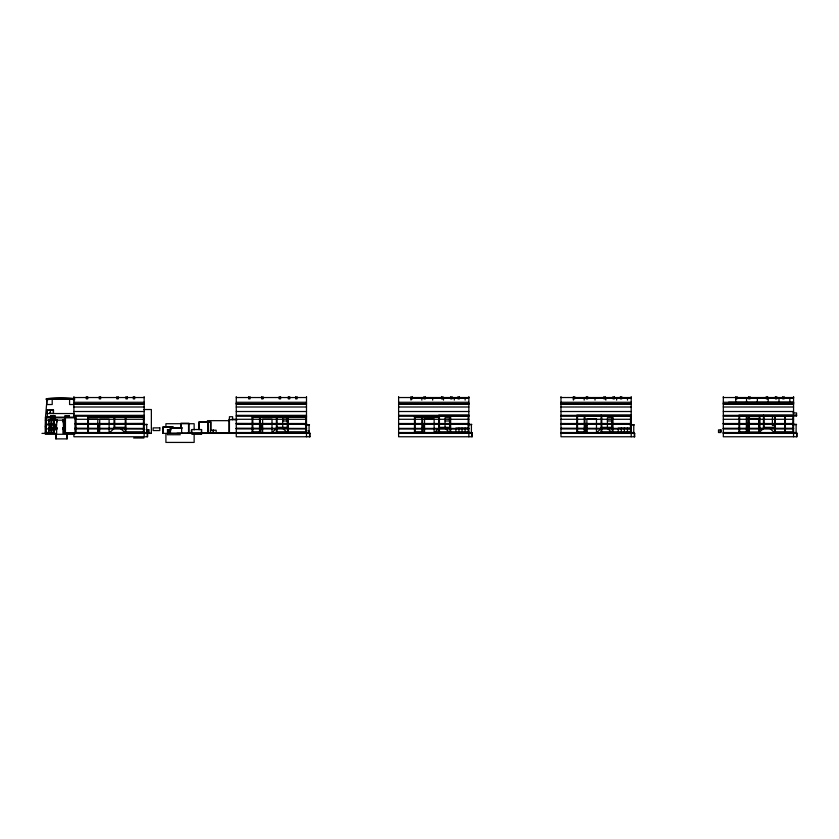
<?xml version="1.0" encoding="UTF-8"?>
<svg xmlns="http://www.w3.org/2000/svg" width="839" height="839" viewBox="0 0 839 839"><rect width="100%" height="100%" fill="white"/><g stroke="black" fill="none" stroke-linecap="round" stroke-linejoin="round"><path stroke-width="1.26" d="M50.403 410.963L50.403 409.935L52.752 409.956M53.549 419.385L51.095 419.385L50.55 418.724M53.497 432.704L53.497 417.822M54.168 417.822L54.168 432.704L45.495 432.704M54.787 418.724L54.787 419.385L55.196 418.588L50.55 418.525M64.771 417.822L64.771 433.385L65.148 415.745M75.709 432.704L75.709 417.151L45.495 417.151L45.337 434.287L74.755 434.287M125.263 432.536L125.263 417.203M438.745 415.85L438.745 415.179L468.854 415.179L468.854 415.85L438.745 415.85L438.745 432.536M449.966 431.865L449.966 432.536L449.966 415.85M612.323 432.536L612.323 415.85M630.529 415.85L630.529 415.179L630.529 432.536M50.35 410.103L47.078 409.967L47.047 413.543L74.419 413.543M55.647 424.083L55.563 428.121M47.078 409.967L47.362 417.151M56.895 421.818L56.37 428.215M48.735 421.944L48.903 419.605L50.434 419.364A13.938 13.497 0 0 1 55.28 419.364L56.8 419.605L56.905 420.759M62.956 421.944L63.135 419.605L64.655 419.364M56.119 428.205L56.328 426.254M49.386 427.429L49.197 428.152A41.531 2.391 73.9 0 0 48.914 427.817L49.27 429.757L50.497 429.673A12.616 2.423 0 0 1 55.217 429.673L56.444 429.757L56.79 427.817M49.113 429.641L48.652 427.88L49.029 428.393M63.345 429.641L63.145 427.817A41.531 2.391 73.9 0 1 63.324 428.163M56.286 420.203L56.475 419.5M48.62 428.005L50.078 427.775A11.043 2.339 0 0 1 55.626 427.775L57.083 428.005L56.591 429.641M56.968 421.944L56.8 419.605L55.626 419.636A10.613 9.995 0 0 0 50.078 419.636L48.903 419.605L49.354 428.383L49.176 427.575M62.841 428.005L64.309 427.775M773.097 416.301L772.415 417.434L772.415 425.551L774.67 425.551M53.193 413.543L53.476 409.967L52.49 409.956M114.041 428.53L109.762 432.484L109.762 433.385M276.398 428.53L272.109 432.484L272.109 433.385M438.745 428.53L434.466 432.484L434.466 433.385M601.102 428.53L596.812 432.484L596.812 433.385M763.448 428.53L759.169 432.484L759.169 433.385M69.385 416.018L65.148 415.798C63.219 416.658 71.179 416.605 68.84 415.745M50.55 419.081L51.095 415.745L55.196 416.018L55.196 419.081M50.55 416.018L51.095 415.798L50.55 416.081M50.55 416.291L55.196 416.291L54.787 415.745M64.718 429.673L63.491 429.757L62.925 427.838L63.25 428.393M48.924 428.729L56.779 428.729M63.156 428.729L64.655 428.656M73.905 397.539L144.151 397.539M236.262 397.539L306.497 397.539M398.609 397.539L468.854 397.539M560.966 397.539L631.201 397.539M723.312 397.539L793.558 397.539M411.016 397.696L468.854 397.696L411.016 397.854M574.652 397.696L631.201 397.696L574.652 397.822M735.719 397.676L793.558 397.696M736.999 397.78L793.558 397.822L736.915 397.959M86.312 398.032L87.665 398.032M261.632 398.032L262.985 398.032M279.219 398.032L280.572 398.032M288.343 398.032L289.696 398.032M411.016 397.959L468.854 397.906M573.362 397.959L631.201 398.011M736.915 398.095L793.558 398.085M411.016 398.882L412.369 398.882L412.369 396.574M573.362 398.882L574.715 398.882L574.715 396.574M735.719 398.882L737.072 398.882L737.072 396.574M45.788 399.112L73.905 399.112M793.558 402.196L728.619 402.227L728.619 402.825L793.558 402.804M73.905 402.269L144.151 402.269M236.262 402.269L306.497 402.269M398.609 402.269L468.854 402.269M560.966 402.269L631.201 402.269M723.312 402.269L793.558 402.332M728.619 402.699L793.558 402.626M73.905 403.622L144.151 403.622M236.262 403.622L306.497 403.622M398.609 403.622L468.854 403.622L403.916 403.758M560.966 403.622L631.201 403.622L566.262 403.758M723.312 403.622L793.558 403.622M728.619 403.769L793.558 403.758M73.905 403.842L144.151 403.842M236.262 403.842L306.497 403.842M398.609 403.842L468.854 403.958M560.966 403.842L631.201 403.958M723.312 403.842L793.558 403.958M73.905 404.073L144.151 404.073M236.262 404.073L306.497 404.073M398.609 404.073L468.854 404.146M560.966 404.073L631.201 404.146M723.312 404.073L793.558 404.041M73.905 404.524L69.574 404.524L69.574 399.112M73.905 406.999L144.151 406.999M236.262 406.999L306.497 406.999M398.609 406.999L468.854 406.999M560.966 406.999L631.201 406.999M723.312 406.999L793.558 406.999M143.752 409.526L151.366 409.526L151.366 433.385L63.282 433.385L63.282 429.516L63.324 433.385M47.393 410.302L53.161 410.302M73.905 411.509L144.151 411.509M236.262 411.509L306.497 411.509M398.609 411.509L468.854 411.509M560.966 411.509L631.201 411.509M723.312 411.509L793.558 411.509M49.941 412.631L50.602 412.641M792.75 412.924L796.568 412.924L796.568 415.85M796.599 415.179L738.928 415.179L738.928 432.536M73.905 415.347L144.151 415.347M236.262 415.347L306.497 415.347M398.609 415.347L468.854 415.347M560.966 415.347L631.201 415.347M723.312 415.347L793.558 415.347M576.833 415.85L631.201 415.85L631.201 415.179L576.833 415.179L576.833 432.536M738.928 415.85L796.599 415.85M144.151 416.249L73.905 416.249L73.905 396.574M236.262 416.249L306.497 416.249M398.609 416.249L468.854 416.249M560.966 416.249L631.201 416.249M723.312 416.249L793.558 416.249M144.151 416.532L87.749 416.532L87.749 432.536M306.497 416.532L252.13 416.532L252.13 432.536M438.745 416.532L414.487 416.532L414.487 432.536M46.47 416.92L51.043 416.92M305.826 416.983L306.497 416.983M87.749 417.203L144.151 417.203M252.13 417.203L306.497 417.203M414.487 417.203L438.745 417.203M45.495 417.822L75.709 417.822M749.248 418.441L758.834 418.441L758.834 432.085L749.248 432.085L749.133 415.85M88.431 419.185L97.806 419.185L97.806 432.536M75.206 419.29L144.151 419.29M231.606 419.29L306.497 419.29M398.609 419.29L468.854 419.29M560.966 419.29L631.201 419.29M723.312 419.29L793.558 419.29M229.435 419.741L237.364 419.741M45.337 420.192L64.781 420.192M207.422 420.664L228.858 420.664M282.712 420.979L287.295 420.979M445.058 420.979L449.641 420.979M607.415 420.979L611.998 420.979L611.998 427.355M75.206 423.517L144.151 423.517L75.206 423.747M306.497 423.517L236.262 423.517L306.497 423.685M398.609 423.517L468.854 423.517M560.966 423.517L631.201 423.517M723.312 423.517L793.558 423.517M398.609 423.685L468.854 423.685M560.966 423.685L631.201 423.747M723.312 423.685L793.558 423.685M75.206 423.8L144.151 423.873M236.262 423.8L306.497 423.8M398.609 423.873L468.854 423.8M560.966 423.8L631.201 423.873M723.312 423.8L793.558 423.8M75.206 423.968L144.151 423.968M236.262 423.968L306.497 423.968M398.609 423.968L468.854 423.968M560.966 423.968L631.201 423.968M723.312 423.968L793.558 423.968M45.495 424.135L54.168 424.135M143.364 424.419L147.161 424.419L143.364 424.87M305.711 424.419L309.518 424.87L305.186 424.87M468.068 424.419L471.864 424.419L468.068 424.87M630.414 424.419L634.221 424.87L629.89 424.87M792.771 424.419L796.568 424.419L792.771 424.87M45.495 424.817L54.168 424.817M99.61 425.037L97.922 425.037L97.922 433.385M260.279 425.037L261.967 425.037L261.967 433.385M97.922 425.719L99.61 425.719M260.279 425.719L261.967 425.719M422.625 425.719L424.314 425.719M584.982 425.719L586.671 425.719M747.329 425.719L749.017 425.719M173.274 426.841L162.787 426.841L162.787 433.385L309.969 433.385M114.041 427.355L125.263 427.355M172.824 427.292L163.238 427.292L163.238 433.385M276.398 427.355L287.62 427.355M438.745 427.355L449.966 427.355M601.102 427.355L612.323 427.355M763.448 427.355L774.67 427.355M125.263 428.026L114.041 428.026L114.041 417.203M276.398 428.026L287.62 428.026M438.745 428.026L449.966 428.026M601.102 428.026L612.323 428.026M774.67 428.026L763.448 428.026L763.448 415.179M45.495 428.194L46.166 428.194M75.028 428.194L75.709 428.194M170.495 428.247L181.602 428.247M468.172 428.131L455.892 428.131L455.892 431.865M630.529 428.131L618.238 428.131L618.238 431.865M75.174 428.31L144.151 428.477M236.262 428.31L306.497 428.477M398.609 428.477L468.854 428.477M560.966 428.31L631.201 428.477M723.312 428.31L793.558 428.31M75.174 428.53L144.151 428.593M236.262 428.53L306.497 428.593M398.609 428.53L468.854 428.593M560.966 428.53L631.201 428.593M723.312 428.593L793.558 428.593M75.174 428.76L144.151 428.76M236.262 428.76L306.497 428.666M398.609 428.76L468.854 428.76M560.966 428.76L631.201 428.76M723.312 428.76L793.558 428.76M45.495 428.876L48.652 428.876L48.652 433.385M75.028 428.876L75.709 428.876M146.154 429.652L149.027 429.652L149.027 433.385M170.411 429.652L167.538 429.652L167.412 434.738L180.343 434.738M201.538 429.537L191.9 429.537L191.9 434.287L201.538 434.287L201.538 429.537L201.454 434.287M167.412 429.746L171.324 429.746M210.432 430.197L216.158 430.197L216.158 433.385M307.997 430.722L308.731 430.722L308.731 433.385M125.263 431.865L144.151 431.865M252.13 431.865L260.279 431.865M276.398 431.865L286.865 431.865M287.62 431.865L306.497 431.865M414.487 431.865L422.625 431.865M435.735 431.865L468.854 431.865M576.833 431.865L584.982 431.865L584.919 415.85M601.102 431.865L611.568 431.865M612.323 431.865L631.201 431.865M738.928 431.865L747.046 431.865M774.67 431.865L793.558 431.865M45.495 432.484L48.652 432.484M75.174 432.536L97.922 432.536M99.61 432.536L147.192 432.536L147.192 436.762M236.262 432.536L260.279 432.536M261.967 432.536L309.549 432.536L309.549 436.762M398.609 432.536L422.625 432.536M424.314 432.536L471.896 432.536L471.896 436.762M560.966 432.536L584.982 432.536M586.671 432.536L634.253 432.536L634.253 436.762M723.312 432.536L747.329 432.536M749.017 432.536L796.599 432.536L796.599 436.762M97.922 432.767L65.442 432.704L65.442 433.385L65.442 417.151M99.61 432.767L147.192 432.767M188.366 432.756L192.215 432.756M216.252 432.746L228.858 432.746M236.262 432.767L260.279 432.767M261.967 432.767L309.549 432.767M398.609 432.767L422.625 432.767M424.314 432.767L471.896 432.767M560.966 432.767L584.982 432.767M586.671 432.767L634.253 432.767M723.312 432.767L747.329 432.767M749.017 432.767L796.599 432.767M236.661 433.113L176.914 433.385M75.174 433.218L97.922 433.218M99.61 433.218L147.192 433.218M260.279 433.218L170.495 433.333L170.411 427.796M261.967 433.218L309.549 433.218M398.609 433.218L422.625 433.218M424.314 433.218L471.896 433.218M560.966 433.218L584.982 433.218M586.671 433.218L634.253 433.218M723.312 433.218L747.329 433.218M749.017 433.218L796.599 433.218M41.95 433.385L56.643 433.385L56.643 429.516L48.956 429.516L48.956 433.385M398.609 433.385L472.315 433.385L472.347 436.762L398.609 436.762L398.609 396.574M560.966 433.385L634.672 433.385M723.312 433.385L797.019 433.385L797.05 436.762L723.312 436.762L723.312 396.574M309.969 436.762L236.262 436.762L236.262 396.574M634.672 436.762L560.966 436.762L560.966 396.574M133.642 438.01L143.93 438.01M64.309 419.636L63.135 419.605L63.565 428.215M719.747 431.162L720.984 431.204M68.84 415.871L69.385 416.081M769.992 428.53L774.271 432.484L774.271 433.385M607.635 428.53L611.925 432.484L611.925 433.385M445.289 428.53L449.568 432.484L449.568 433.385M282.932 428.53L287.221 432.484L287.221 433.385M120.585 428.53L124.875 432.484L124.875 433.385M63.46 419.5L63.649 420.203M49.228 419.5L49.417 420.203M49.595 428.372L49.354 427.817M45.337 425.939L45.652 428.32M63.607 426.254L63.816 428.205M49.386 426.254L49.585 428.205M64.372 428.121L64.278 424.083M50.141 428.121L50.057 424.083M53.476 409.967L53.507 413.543M796.117 424.87L796.117 433.218M795.896 415.179L795.896 415.85M793.558 396.574L793.558 436.762M792.876 415.85L792.876 431.865M789.835 397.676L789.835 403.066L735.719 403.066L735.719 396.574M785.388 415.85L785.388 431.865M784.717 415.85L784.717 431.865M784.087 396.574L784.087 398.882L782.735 398.882L782.735 396.574M779.011 397.676L779.011 403.066M776.757 396.574L776.757 398.882L775.404 398.882L775.404 396.574M775.351 415.85L775.351 431.865M774.67 415.85L774.67 432.536M768.188 397.676L768.188 403.066M767.622 396.574L767.622 398.882L766.269 398.882L766.269 396.574M764.13 415.85L764.13 427.355M759.956 415.85L759.956 430.04L759.285 430.04L759.285 415.85M757.365 397.676L757.365 403.066M750.035 396.574L750.035 398.882L748.682 398.882L748.682 396.574M749.017 433.385L749.017 425.037L747.329 425.037L747.329 433.385M748.461 415.85L748.461 423.968M747.046 415.85L747.046 432.536M746.542 397.676L746.542 403.066M746.364 415.85L746.364 431.865M739.61 415.85L739.61 431.865M728.619 403.538L728.619 404.167M634.704 433.385L634.704 436.762M633.77 424.87L633.77 433.218M631.201 396.574L631.201 436.762M627.478 397.959L627.478 400.13M627.457 428.131L627.457 431.865M624.384 428.131L624.384 431.865M621.73 396.574L621.73 398.882L620.378 398.882L620.378 396.574M621.311 428.131L621.311 431.865M616.655 397.959L616.655 400.13M614.4 396.574L614.4 398.882L613.047 398.882L613.047 396.574M612.994 415.85L612.994 431.865M611.851 420.979L611.851 417.696L607.415 417.696L607.415 427.355M605.831 397.959L605.831 400.13M605.276 396.574L605.276 398.882L603.923 398.882L603.923 396.574M601.773 415.85L601.773 427.355M601.773 428.163L601.773 431.865M601.102 415.179L601.102 432.536M596.477 432.536L596.477 418.892L586.891 418.892L586.891 432.536M595.008 397.959L595.008 400.13M587.688 396.574L587.688 398.882L586.335 398.882L586.335 396.574M586.671 433.385L586.671 425.037L584.982 425.037L584.982 433.385M584.185 397.959L584.185 400.13M584.238 415.85L584.238 431.865M577.515 415.85L577.515 431.865M573.362 396.574L573.362 400.13M566.262 403.538L566.262 404.167M471.413 424.87L471.413 433.218M468.854 396.574L468.854 436.762M468.172 415.85L468.172 431.865M465.131 397.959L465.131 400.13M465.1 428.131L465.1 431.865M462.037 428.131L462.037 431.865M459.384 396.574L459.384 398.882L458.031 398.882L458.031 396.574M458.964 428.131L458.964 431.865M454.308 397.959L454.308 400.13M452.053 396.574L452.053 398.882L450.7 398.882L450.7 396.574M450.648 415.85L450.648 431.865M449.641 427.355L449.505 417.696L445.058 417.696L445.058 427.355M443.485 397.959L443.485 400.13M442.919 396.574L442.919 398.882L441.566 398.882L441.566 396.574M439.426 415.85L439.426 427.355M439.426 428.163L439.426 431.865M434.13 432.536L434.13 418.892L424.544 418.892L424.544 432.536M432.662 397.959L432.662 400.13M425.331 396.574L425.331 398.882L423.978 398.882L423.978 396.574M424.314 433.385L424.314 425.037L422.625 425.037L422.625 433.385M422.562 417.203L422.562 431.865M421.891 417.203L421.891 431.865M421.839 397.959L421.839 400.13M415.158 417.203L415.158 431.865M411.016 396.574L411.016 400.13M403.916 403.538L403.916 404.167M310 433.385L310 436.762M309.067 424.87L309.067 433.218M306.497 396.574L306.497 436.762M305.826 416.532L305.826 432.536M297.027 396.574L297.027 398.882L295.674 398.882L295.674 396.574M289.696 396.574L289.696 398.882L288.343 398.882L288.343 396.574M288.291 417.203L288.291 431.865M287.62 417.203L287.62 432.536M287.295 427.355L287.148 417.696L282.712 417.696L282.712 427.355M280.572 396.574L280.572 398.882L279.219 398.882L279.219 396.574M277.069 417.203L277.069 427.355M277.069 428.142L277.069 431.865M276.398 417.203L276.398 432.536M272.004 432.536L272.004 419.185L262.617 419.185L262.617 432.536M262.985 396.574L262.985 398.882L261.632 398.882L261.632 396.574M260.216 417.203L260.279 433.385M259.545 417.203L259.545 431.865M252.812 417.203L252.812 431.865M250.012 396.574L250.012 398.882L248.659 398.882L248.659 396.574M232.623 419.741L232.623 416.721L229.435 416.721L229.435 433.385M228.984 419.29L228.984 433.385M213.452 430.197L213.452 433.385M213.148 430.197L213.148 433.385M211.008 430.827L211.008 421.881L198.77 421.881L198.77 429.547M210.432 433.385L210.558 422.332L199.221 422.332L199.221 429.704M208.292 421.881L208.292 433.385M207.841 422.332L207.841 433.385M194.145 429.956L194.145 423.716L165.912 423.716L165.912 427.46M194.145 433.7L194.145 442.426L165.912 442.426L165.912 433.7M191.313 430.197L191.313 433.385M188.995 433.385L188.995 423.202L180.909 423.202L180.909 428.299M188.544 423.653L188.544 433.385M182.357 427.89L169.73 427.796M181.685 427.796L181.602 433.385M181.36 423.653L181.36 428.519M169.457 429.652L169.457 433.385M168.492 429.652L168.492 433.385M151.303 433.385L149.95 433.385M148.073 429.652L148.073 433.385M147.643 433.385L147.643 436.762L73.905 436.762L73.905 433.385M147.108 429.652L147.108 433.385M146.71 424.87L146.71 433.218M144.151 396.574L144.151 436.762M143.469 417.203L143.469 431.865M134.68 396.574L134.68 398.882L133.328 398.882L133.328 396.574M127.35 396.574L127.35 398.882L125.997 398.882L125.997 396.574M125.944 417.203L125.944 431.865M118.215 396.574L118.215 398.882L116.862 398.882L116.862 396.574M114.723 417.203L114.723 427.355M109.112 432.536L109.112 419.185L99.726 419.185L99.61 433.385M100.628 396.574L100.628 398.882L99.275 398.882L99.275 396.574M88.431 417.203L88.431 432.536M87.665 396.574L87.665 398.882L86.312 398.882L86.312 396.574M75.709 417.151L75.709 433.385M75.028 417.151L75.028 433.385M67.099 434.487L67.099 438.881L55.825 438.881L55.825 434.487M67.015 433.753L67.015 438.881M55.909 433.753L55.909 438.881M54.168 417.151L54.168 433.385M53.497 417.151L53.497 433.385M52.207 399.112L52.207 404.524L46.795 404.524L46.795 399.112M51.578 417.151L51.578 433.385M50.906 417.151L50.906 433.385M50.718 412.757L49.837 412.746M49.323 432.704L49.323 433.385M46.46 417.151L46.46 420.308M46.166 417.151L46.166 433.385M45.788 417.151L45.788 420.895M45.495 433.385L45.495 417.151L47.078 398.661A94.503 94.503 0 0 1 74.702 398.661M46.984 399.784A86.375 86.375 0 0 1 74.797 399.784M56.601 428.163A41.531 2.391 -73.9 0 1 56.79 427.827M50.057 420.203A10.173 9.607 0 0 1 55.647 420.203M50.151 409.935L50.151 410.963L50.151 409.935M159.809 427.89L153.128 427.89L153.128 430.554L159.809 430.554L159.809 427.89M720.984 429.872L718.499 429.872L718.499 432.536L720.984 432.536L720.984 429.872"/></g></svg>
